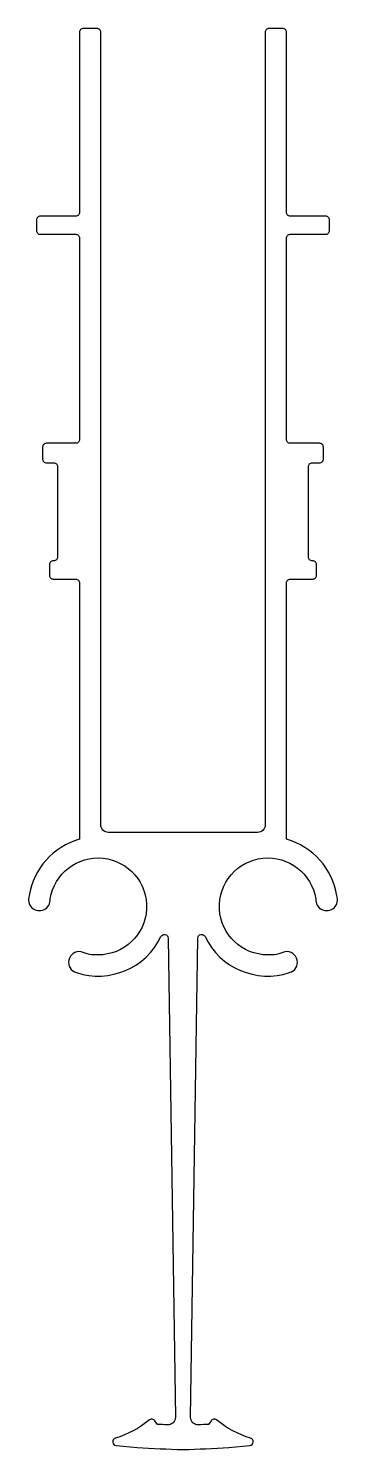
# Model space of a CAD drawing. Extents: x 1009.3 to 1029.7, y -83.1 to 10.7.
import ezdxf

# ---------------------------------------------------------------- set-up
doc = ezdxf.new("R2010")
doc.units = 0
doc.header["$LTSCALE"] = 15
doc.layers.get('0').update_dxf_attribs({"linetype": 'CONTINUOUS'})

msp = doc.modelspace()

# ---------------------------------------------------------------- linework, layer by layer
at = {"color": 0, "linetype": 'CONTINUOUS'}
msp.add_lwpolyline([(1019.503, -83.106, 0.009599), (1022.525, -82.968), (1023.913, -82.847, 0.821931), (1023.966, -82.359, -0.095453), (1021.719, -81.152, 0.439821), (1021.355, -81.205), (1021.194, -81.442, -0.002174), (1020.523, -81.472, -0.426071), (1020.003, -80.972), (1020.48, -49.333, -0.792038), (1020.955, -49.228, 0.3765), (1026.535, -51.611, 0.950423), (1026.232, -50.234, -0.118395), (1025.103, -50.44, -2.172451), (1028.265, -46.746, 1.255314), (1029.648, -46.531, 0.294652), (1026.33, -42.806), (1026.33, -25.87, -0.414214), (1026.58, -25.62), (1028.064, -25.62, 0.414214), (1028.314, -25.37), (1028.314, -24.67, 0.414214), (1028.064, -24.42), (1028.027, -24.42, -0.414214), (1027.777, -24.17), (1027.777, -18.197, -0.414214), (1028.027, -17.947), (1028.514, -17.947, 0.414214), (1028.764, -17.697), (1028.764, -16.906, 0.414214), (1028.514, -16.656), (1026.58, -16.656, -0.414214), (1026.33, -16.406), (1026.33, -3.106, -0.414214), (1026.58, -2.856), (1028.914, -2.856, 0.414214), (1029.164, -2.606), (1029.164, -1.906, 0.414214), (1028.914, -1.656), (1026.58, -1.656, -0.414214), (1026.33, -1.406), (1026.33, 10.491, 0.414214), (1026.08, 10.741), (1025.18, 10.741, 0.414214), (1024.93, 10.491), (1024.93, -41.853, -0.413045), (1024.432, -42.353), (1019.503, -42.353), (1014.575, -42.353, -0.413045), (1014.077, -41.853), (1014.077, 10.491, 0.414214), (1013.827, 10.741), (1012.927, 10.741, 0.414214), (1012.677, 10.491), (1012.677, -1.406, -0.414214), (1012.427, -1.656), (1010.093, -1.656, 0.414214), (1009.843, -1.906), (1009.843, -2.606, 0.414214), (1010.093, -2.856), (1012.427, -2.856, -0.414214), (1012.677, -3.106), (1012.677, -16.406, -0.414214), (1012.427, -16.656), (1010.493, -16.656, 0.414214), (1010.243, -16.906), (1010.243, -17.697, 0.414214), (1010.493, -17.947), (1010.98, -17.947, -0.414214), (1011.23, -18.197), (1011.23, -24.17, -0.414214), (1010.98, -24.42), (1010.943, -24.42, 0.414214), (1010.693, -24.67), (1010.693, -25.37, 0.414214), (1010.943, -25.62), (1012.427, -25.62, -0.414214), (1012.677, -25.87), (1012.677, -42.806, 0.294652), (1009.358, -46.531, 1.255314), (1010.742, -46.746, -2.172451), (1013.903, -50.44, -0.118395), (1012.774, -50.234, 0.950423), (1012.471, -51.611, 0.3765), (1018.051, -49.228, -0.792037), (1018.527, -49.333), (1019.003, -80.972, -0.426071), (1018.483, -81.472, -0.002174), (1017.812, -81.442), (1017.652, -81.205, 0.439821), (1017.287, -81.152, -0.095453), (1015.04, -82.359, 0.821932), (1015.093, -82.847), (1016.482, -82.968, 0.009599)], format="xyb", close=True, dxfattribs=at)

doc.saveas('drawing.dxf')
